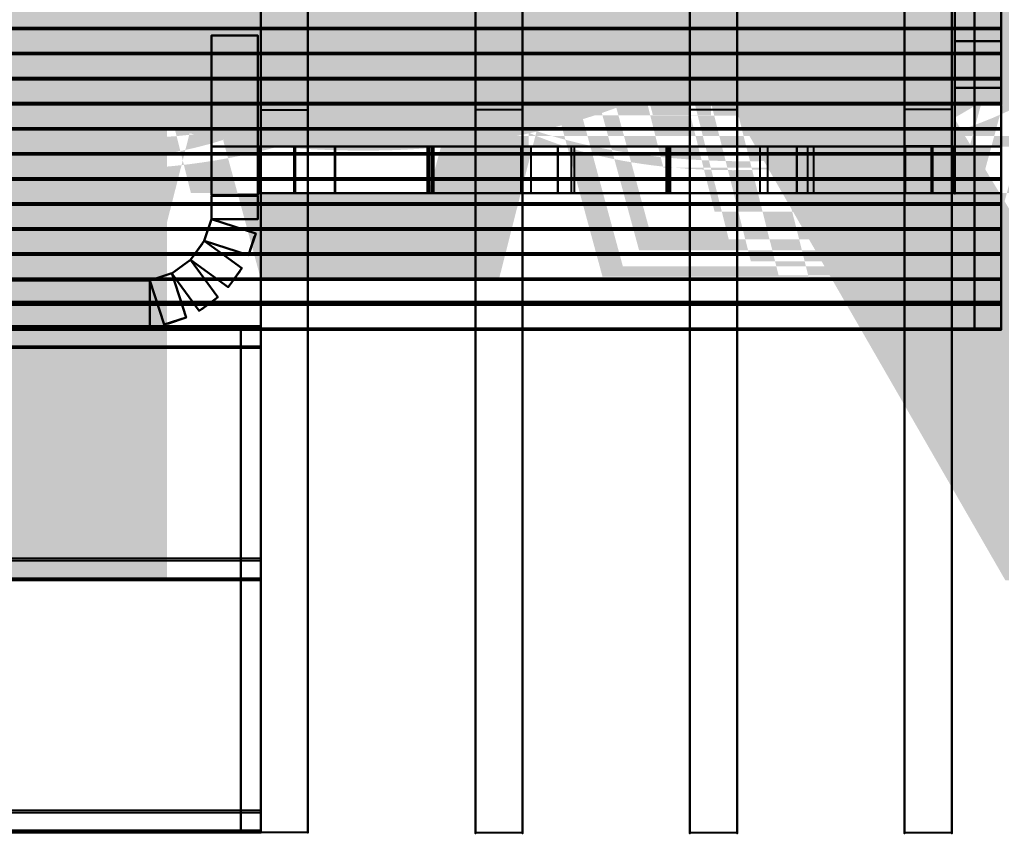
# Model space of a CAD drawing. Header units: inches. Extents: x 121 to 1265, y -33 to 627.
# Drawn here: x 553.4 to 627.2, y -32.8 to 28.4 of the extents above; entities that cross this region are included whole.
import ezdxf

# ---------------------------------------------------------------- set-up
doc = ezdxf.new("R2010")
doc.units = ezdxf.units.IN
doc.header["$MEASUREMENT"] = 0
for name, color, linetype in [('n5', 9, 'CONTINUOUS'), ('R1', 4, 'CONTINUOUS'), ('RT1', 7, 'CONTINUOUS'), ('W1', 5, 'CONTINUOUS')]:
    doc.layers.add(name, color=color, linetype=linetype)

msp = doc.modelspace()

# ---------------------------------------------------------------- linework, layer by layer
at = {"layer": 'n5'}
for points in [[(625.2, 5.18, -6), (625.2, 35.36, -6), (627.2, 35.36, -6), (627.2, 5.18, -6)], [(625.2, 35.36), (625.2, 5.18), (627.2, 5.18), (627.2, 35.36)], [(627.2, 5.18, -6), (627.2, 35.36, -6), (627.2, 35.36), (627.2, 5.18)], [(627.2, 27.7, -6), (407.35, 27.7, -6), (407.35, 29.7, -6), (627.2, 29.7, -6)], [(407.35, 27.7), (627.2, 27.7), (627.2, 29.7), (407.35, 29.7)], [(627.2, 27.82, -6), (407.35, 27.81, -6), (407.35, 27.81), (627.2, 27.82)], [(627.2, 25.82, -6), (407.35, 25.81, -6), (407.35, 27.81, -6), (627.2, 27.82, -6)], [(407.35, 25.81), (627.2, 25.82), (627.2, 27.82), (407.35, 27.81)], [(627.2, 25.93, -6), (407.35, 25.93, -6), (407.35, 25.93), (627.2, 25.93)], [(627.2, 23.93, -6), (407.35, 23.93, -6), (407.35, 25.93, -6), (627.2, 25.93, -6)], [(407.35, 23.93), (627.2, 23.93), (627.2, 25.93), (407.35, 25.93)], [(627.2, 24.04, -6), (407.35, 24.04, -6), (407.35, 24.04), (627.2, 24.04)], [(627.2, 22.04, -6), (407.35, 22.04, -6), (407.35, 24.04, -6), (627.2, 24.04, -6)], [(407.35, 22.04), (627.2, 22.04), (627.2, 24.04), (407.35, 24.04)], [(627.2, 22.16, -6), (407.35, 22.16, -6), (407.35, 22.16), (627.2, 22.16)], [(627.2, 20.16, -6), (407.35, 20.16, -6), (407.35, 22.16, -6), (627.2, 22.16, -6)], [(407.35, 20.16), (627.2, 20.16), (627.2, 22.16), (407.35, 22.16)], [(627.2, 20.27, -6), (407.35, 20.27, -6), (407.35, 20.27), (627.2, 20.27)], [(627.2, 18.27, -6), (407.35, 18.27, -6), (407.35, 20.27, -6), (627.2, 20.27, -6)], [(407.35, 18.27), (627.2, 18.27), (627.2, 20.27), (407.35, 20.27)], [(627.2, 18.38, -6), (407.35, 18.38, -6), (407.35, 18.38), (627.2, 18.38)], [(627.2, 16.38, -6), (407.35, 16.38, -6), (407.35, 18.38, -6), (627.2, 18.38, -6)], [(407.35, 16.38), (627.2, 16.38), (627.2, 18.38), (407.35, 18.38)], [(627.2, 16.5, -6), (407.35, 16.5, -6), (407.35, 16.5), (627.2, 16.5)], [(627.2, 14.5, -6), (407.35, 14.5, -6), (407.35, 16.5, -6), (627.2, 16.5, -6)], [(407.35, 14.5), (627.2, 14.5), (627.2, 16.5), (407.35, 16.5)], [(627.2, 14.61, -6), (407.35, 14.61, -6), (407.35, 14.61), (627.2, 14.61)], [(627.2, 12.61, -6), (407.35, 12.61, -6), (407.35, 14.61, -6), (627.2, 14.61, -6)], [(407.35, 12.61), (627.2, 12.61), (627.2, 14.61), (407.35, 14.61)], [(627.2, 12.73, -6), (407.35, 12.73, -6), (407.35, 12.73), (627.2, 12.73)], [(627.2, 10.73, -6), (407.35, 10.73, -6), (407.35, 12.73, -6), (627.2, 12.73, -6)], [(407.35, 10.73), (627.2, 10.73), (627.2, 12.73), (407.35, 12.73)], [(627.2, 10.84, -6), (407.35, 10.84, -6), (407.35, 10.84), (627.2, 10.84)], [(627.2, 8.84, -6), (407.35, 8.84, -6), (407.35, 10.84, -6), (627.2, 10.84, -6)], [(407.35, 8.84), (627.2, 8.84), (627.2, 10.84), (407.35, 10.84)], [(627.2, 8.95, -6), (407.35, 8.95, -6), (407.35, 8.95), (627.2, 8.95)], [(627.2, 6.95, -6), (407.35, 6.95, -6), (407.35, 8.95, -6), (627.2, 8.95, -6)], [(407.35, 6.95), (627.2, 6.95), (627.2, 8.95), (407.35, 8.95)], [(407.35, 7.18, -6), (627.2, 7.18, -6), (627.2, 5.18, -6), (407.35, 5.18, -6)], [(627.2, 7.18), (407.35, 7.18), (407.35, 5.18), (627.2, 5.18)], [(627.2, 7.07, -6), (407.35, 7.07, -6), (407.35, 7.07), (627.2, 7.07)], [(627.2, 5.07, -6), (407.35, 5.07, -6), (407.35, 7.07, -6), (627.2, 7.07, -6)], [(407.35, 5.07), (627.2, 5.07), (627.2, 7.07), (407.35, 7.07)], [(407.35, 5.18, -6), (627.2, 5.18, -6), (627.2, 5.18), (407.35, 5.18)]]:
    msp.add_3dface(points, dxfattribs=at)
at = {"layer": 'R1'}
for points in [[(571.51, 5.21, 164.88), (501.2, 5.21, 164.88), (501.2, 5.36, 168.43), (571.51, 5.36, 168.43)], [(501.2, 3.86, 168.5), (571.51, 3.86, 168.5), (571.51, 5.36, 168.43), (501.2, 5.36, 168.43)], [(571.51, 3.71, 164.94), (501.2, 3.71, 164.94), (501.2, 5.21, 164.88), (571.51, 5.21, 164.88)], [(570.01, 5.36, 168.43), (570.01, -32.61, 170.02), (571.51, -32.61, 170.02), (571.51, 5.36, 168.43)], [(570.01, -32.76, 166.46), (570.01, 5.21, 164.87), (571.51, 5.21, 164.88), (571.51, -32.76, 166.46)], [(571.51, -32.76, 166.46), (571.51, 5.21, 164.88), (571.51, 5.36, 168.43), (571.51, -32.61, 170.02)], [(571.51, -12.13, 169.16), (548.07, -12.13, 169.16), (548.07, -13.63, 169.23), (571.51, -13.62, 169.23)], [(548.07, -12.27, 165.6), (571.51, -12.27, 165.6), (571.51, -13.77, 165.67), (548.07, -13.77, 165.67)], [(548.07, -13.77, 165.67), (571.51, -13.77, 165.67), (571.51, -13.62, 169.23), (548.07, -13.63, 169.23)], [(571.51, -31.11, 169.96), (501.2, -31.11, 169.96), (501.2, -32.61, 170.02), (571.51, -32.61, 170.02)], [(501.2, -31.26, 166.4), (571.51, -31.26, 166.4), (571.51, -32.76, 166.46), (501.2, -32.76, 166.46)], [(501.2, -32.76, 166.46), (571.51, -32.76, 166.46), (571.51, -32.61, 170.02), (501.2, -32.61, 170.02)]]:
    msp.add_3dface(points, dxfattribs=at)
at = {"layer": 'RT1'}
for points in [[(571.51, 505.03, 147.57), (571.51, -32.72, 170.01), (575.05, -32.72, 170.01), (575.05, 505.03, 147.57)], [(571.51, 505.03, 147.57), (571.51, 504.97, 146.11), (571.51, -32.78, 168.56), (571.51, -32.72, 170.01)], [(575.05, 505.03, 147.57), (575.05, -32.72, 170.01), (575.05, -32.78, 168.56), (575.05, 504.97, 146.11)], [(587.66, 505.03, 147.57), (587.66, -32.76, 170.01), (591.2, -32.76, 170.01), (591.2, 505.03, 147.57)], [(587.66, 505.03, 147.57), (587.66, 504.97, 146.11), (587.66, -32.82, 168.56), (587.66, -32.76, 170.01)], [(591.2, 505.03, 147.57), (591.2, -32.76, 170.01), (591.2, -32.82, 168.56), (591.2, 504.97, 146.11)], [(603.8, 505.03, 147.57), (603.8, -32.76, 170.01), (607.35, -32.76, 170.01), (607.35, 505.03, 147.57)], [(603.8, 505.03, 147.57), (603.8, 504.97, 146.11), (603.8, -32.82, 168.56), (603.8, -32.76, 170.01)], [(607.35, 505.03, 147.57), (607.35, -32.76, 170.01), (607.35, -32.82, 168.56), (607.35, 504.97, 146.11)], [(619.95, 505.03, 147.57), (619.95, -32.76, 170.01), (623.5, -32.76, 170.01), (623.5, 505.03, 147.57)], [(619.95, 505.03, 147.57), (619.95, 504.97, 146.11), (619.95, -32.82, 168.56), (619.95, -32.76, 170.01)], [(623.5, 505.03, 147.57), (623.5, -32.76, 170.01), (623.5, -32.82, 168.56), (623.5, 504.97, 146.11)], [(571.51, 477.78, 132.67), (571.51, 18.87, 151.82), (571.51, 18.93, 153.28), (571.51, 477.84, 134.12)], [(575.05, 477.78, 132.67), (575.05, 18.87, 151.82), (571.51, 18.87, 151.82), (571.51, 477.78, 132.67)], [(575.05, 477.78, 132.67), (575.05, 477.84, 134.12), (575.05, 18.93, 153.28), (575.05, 18.87, 151.82)], [(587.66, 477.78, 132.6), (587.66, 18.87, 151.77), (587.66, 18.93, 153.23), (587.66, 477.84, 134.06)], [(591.2, 477.78, 132.6), (591.2, 18.87, 151.77), (587.66, 18.87, 151.77), (587.66, 477.78, 132.6)], [(591.2, 477.78, 132.6), (591.2, 477.84, 134.06), (591.2, 18.93, 153.23), (591.2, 18.87, 151.77)], [(603.8, 477.78, 132.6), (603.8, 18.87, 151.77), (603.8, 18.93, 153.23), (603.8, 477.84, 134.06)], [(607.35, 477.78, 132.6), (607.35, 18.87, 151.77), (603.8, 18.87, 151.77), (603.8, 477.78, 132.6)], [(607.35, 477.78, 132.6), (607.35, 477.84, 134.06), (607.35, 18.93, 153.23), (607.35, 18.87, 151.77)], [(619.95, 344.28, 138.19), (619.95, 18.9, 151.81), (619.95, 18.96, 153.27), (619.95, 344.34, 139.64)], [(623.5, 344.28, 138.19), (623.5, 18.9, 151.81), (619.95, 18.9, 151.81), (619.95, 344.28, 138.19)], [(623.5, 344.28, 138.19), (623.5, 344.34, 139.64), (623.5, 18.96, 153.27), (623.5, 18.9, 151.81)], [(571.51, 42.61, 152.03), (571.51, 21.65, 167.74), (575.05, 21.65, 167.74), (575.05, 42.61, 152.03)], [(571.51, 42.61, 152.03), (571.51, 41.74, 150.87), (571.51, 20.78, 166.58), (571.51, 21.65, 167.74)], [(575.05, 42.61, 152.03), (575.05, 21.65, 167.74), (575.05, 20.78, 166.58), (575.05, 41.74, 150.87)], [(587.66, 42.61, 151.98), (587.66, 21.66, 167.74), (591.2, 21.66, 167.74), (591.2, 42.61, 151.98)], [(587.66, 42.61, 151.98), (587.66, 41.73, 150.81), (587.66, 20.78, 166.58), (587.66, 21.66, 167.74)], [(591.2, 42.61, 151.98), (591.2, 21.66, 167.74), (591.2, 20.78, 166.58), (591.2, 41.73, 150.81)], [(603.8, 42.61, 151.98), (603.8, 21.66, 167.74), (607.35, 21.66, 167.74), (607.35, 42.61, 151.98)], [(603.8, 42.61, 151.98), (603.8, 41.73, 150.81), (603.8, 20.78, 166.58), (603.8, 21.66, 167.74)], [(607.35, 42.61, 151.98), (607.35, 21.66, 167.74), (607.35, 20.78, 166.58), (607.35, 41.73, 150.81)], [(619.95, 42.64, 152.02), (619.95, 21.69, 167.74), (623.5, 21.69, 167.74), (623.5, 42.64, 152.02)], [(619.95, 42.64, 152.02), (619.95, 41.77, 150.86), (619.95, 20.81, 166.58), (619.95, 21.69, 167.74)], [(623.5, 42.64, 152.02), (623.5, 21.69, 167.74), (623.5, 20.81, 166.58), (623.5, 41.77, 150.86)], [(571.51, 18.87, 151.82), (571.51, 18.87, 167.8), (571.51, 20.32, 167.8), (571.51, 20.32, 151.82)], [(575.05, 18.87, 151.82), (575.05, 20.32, 151.82), (575.05, 20.32, 167.8), (575.05, 18.87, 167.8)], [(587.66, 18.87, 151.77), (587.66, 18.87, 167.8), (587.66, 20.32, 167.8), (587.66, 20.32, 151.77)], [(591.2, 18.87, 151.77), (591.2, 20.32, 151.77), (591.2, 20.32, 167.8), (591.2, 18.87, 167.8)], [(603.8, 18.87, 151.77), (603.8, 18.87, 167.8), (603.8, 20.32, 167.8), (603.8, 20.32, 151.77)], [(607.35, 18.87, 151.77), (607.35, 20.32, 151.77), (607.35, 20.32, 167.8), (607.35, 18.87, 167.8)], [(619.95, 18.9, 167.8), (619.95, 20.36, 167.8), (619.95, 20.36, 151.81), (619.95, 18.9, 151.81)], [(623.5, 18.9, 167.8), (623.5, 18.9, 151.81), (623.5, 20.36, 151.81), (623.5, 20.36, 167.8)], [(575.05, 18.87, 151.82), (575.05, 18.87, 167.8), (571.51, 18.87, 167.8), (571.51, 18.87, 151.82)], [(591.2, 18.87, 151.77), (591.2, 18.87, 167.8), (587.66, 18.87, 167.8), (587.66, 18.87, 151.77)], [(607.35, 18.87, 151.77), (607.35, 18.87, 167.8), (603.8, 18.87, 167.8), (603.8, 18.87, 151.77)], [(619.95, 18.9, 167.8), (619.95, 18.9, 151.81), (623.5, 18.9, 151.81), (623.5, 18.9, 167.8)]]:
    msp.add_3dface(points, dxfattribs=at)
at = {"layer": 'W1'}
for points in [[(627.22, 167.49), (627.22, 15.37), (623.72, 15.37), (623.72, 167.49)], [(623.72, 15.37, 1.5), (623.72, 167.49, 1.5), (623.72, 167.49), (623.72, 15.37)], [(627.22, 15.37, 168.01), (627.22, 167.49, 161.66), (623.72, 167.49, 161.66), (623.72, 15.37, 168.01)], [(623.72, 167.43, 160.16), (623.72, 15.31, 166.51), (623.72, 15.37, 168.01), (623.72, 167.49, 161.66)], [(627.22, 167.49, 1.5), (627.22, 15.37, 1.5), (627.22, 15.37), (627.22, 167.49)], [(627.22, 15.31, 166.51), (627.22, 167.43, 160.16), (627.22, 167.49, 161.66), (627.22, 15.37, 168.01)], [(627.22, 26.8, 56), (627.22, 30.67, 56), (623.72, 30.67, 56), (623.72, 26.8, 56)], [(623.72, 30.67, 54.5), (623.72, 26.8, 54.5), (623.72, 26.8, 56), (623.72, 30.67, 56)], [(627.22, 26.8, 112), (627.22, 30.67, 112), (623.72, 30.67, 112), (623.72, 26.8, 112)], [(623.72, 30.67, 110.5), (623.72, 26.8, 110.5), (623.72, 26.8, 112), (623.72, 30.67, 112)], [(627.22, 26.8, 54.5), (627.22, 30.67, 54.5), (627.22, 30.67, 56), (627.22, 26.8, 56)], [(627.22, 26.8, 110.5), (627.22, 30.67, 110.5), (627.22, 30.67, 112), (627.22, 26.8, 112)], [(623.72, 28.3, 167.53), (623.72, 28.3), (623.72, 26.8), (623.72, 26.8, 167.53)], [(627.22, 28.3), (627.22, 28.3, 167.53), (627.22, 26.8, 167.53), (627.22, 26.8)], [(567.8, 15.23), (567.8, 27.23), (571.3, 27.23), (571.3, 15.23)], [(567.8, 15.23, 1.5), (567.8, 27.23, 1.5), (567.8, 27.23), (567.8, 15.23)], [(567.8, 27.23), (567.8, 27.23, 192), (571.3, 27.23, 192), (571.3, 27.23)], [(567.8, 25.73), (567.8, 25.73, 192), (567.8, 27.23, 192), (567.8, 27.23)], [(567.8, 27.23, 192), (567.8, 15.23, 192), (571.3, 15.23, 192), (571.3, 27.23, 192)], [(567.8, 27.23, 190.5), (567.8, 15.23, 190.5), (567.8, 15.23, 192), (567.8, 27.23, 192)], [(567.8, 27.23, 48), (567.8, 18.87, 48), (571.3, 18.87, 48), (571.3, 27.23, 48)], [(567.8, 27.23, 46.5), (567.8, 18.87, 46.5), (567.8, 18.87, 48), (567.8, 27.23, 48)], [(567.8, 27.23, 96), (567.8, 18.87, 96), (571.3, 18.87, 96), (571.3, 27.23, 96)], [(567.8, 27.23, 94.5), (567.8, 18.87, 94.5), (567.8, 18.87, 96), (567.8, 27.23, 96)], [(567.8, 27.23, 144), (567.8, 18.87, 144), (571.3, 18.87, 144), (571.3, 27.23, 144)], [(567.8, 27.23, 142.5), (567.8, 18.87, 142.5), (567.8, 18.87, 144), (567.8, 27.23, 144)], [(571.3, 27.23, 1.5), (571.3, 15.23, 1.5), (571.3, 15.23), (571.3, 27.23)], [(571.3, 25.73, 192), (571.3, 25.73), (571.3, 27.23), (571.3, 27.23, 192)], [(571.3, 15.23, 190.5), (571.3, 27.23, 190.5), (571.3, 27.23, 192), (571.3, 15.23, 192)], [(571.3, 18.87, 46.5), (571.3, 27.23, 46.5), (571.3, 27.23, 48), (571.3, 18.87, 48)], [(571.3, 18.87, 94.5), (571.3, 27.23, 94.5), (571.3, 27.23, 96), (571.3, 18.87, 96)], [(571.3, 18.87, 142.5), (571.3, 27.23, 142.5), (571.3, 27.23, 144), (571.3, 18.87, 144)], [(627.22, 26.8), (627.22, 26.8, 167.53), (623.72, 26.8, 167.53), (623.72, 26.8)], [(627.22, 23.3, 56), (627.22, 26.8, 56), (623.72, 26.8, 56), (623.72, 23.3, 56)], [(623.72, 26.8, 54.5), (623.72, 23.3, 54.5), (623.72, 23.3, 56), (623.72, 26.8, 56)], [(627.22, 23.3, 112), (627.22, 26.8, 112), (623.72, 26.8, 112), (623.72, 23.3, 112)], [(623.72, 26.8, 110.5), (623.72, 23.3, 110.5), (623.72, 23.3, 112), (623.72, 26.8, 112)], [(627.22, 23.3, 54.5), (627.22, 26.8, 54.5), (627.22, 26.8, 56), (627.22, 23.3, 56)], [(627.22, 23.3, 110.5), (627.22, 26.8, 110.5), (627.22, 26.8, 112), (627.22, 23.3, 112)], [(627.22, 23.3, 167.67), (627.22, 23.3), (623.72, 23.3), (623.72, 23.3, 167.67)], [(623.72, 21.8), (623.72, 21.8, 167.67), (623.72, 23.3, 167.67), (623.72, 23.3)], [(627.22, 18.87, 56), (627.22, 23.3, 56), (623.72, 23.3, 56), (623.72, 18.87, 56)], [(623.72, 23.3, 54.5), (623.72, 18.87, 54.5), (623.72, 18.87, 56), (623.72, 23.3, 56)], [(627.22, 18.87, 112), (627.22, 23.3, 112), (623.72, 23.3, 112), (623.72, 18.87, 112)], [(623.72, 23.3, 110.5), (623.72, 18.87, 110.5), (623.72, 18.87, 112), (623.72, 23.3, 112)], [(627.22, 21.8, 167.67), (627.22, 21.8), (627.22, 23.3), (627.22, 23.3, 167.67)], [(627.22, 18.87, 54.5), (627.22, 23.3, 54.5), (627.22, 23.3, 56), (627.22, 18.87, 56)], [(627.22, 18.87, 110.5), (627.22, 23.3, 110.5), (627.22, 23.3, 112), (627.22, 18.87, 112)], [(567.8, 20.37, 192), (567.8, 20.37), (567.8, 18.87), (567.8, 18.87, 192)], [(571.3, 20.37), (571.3, 20.37, 192), (571.3, 18.87, 192), (571.3, 18.87)], [(623.72, 20.37, 167.86), (623.72, 20.37), (623.72, 18.87), (623.72, 18.87, 167.86)], [(627.22, 20.37), (627.22, 20.37, 167.86), (627.22, 18.87, 167.86), (627.22, 18.87)], [(567.8, 18.87, 192), (567.8, 18.87), (571.3, 18.87), (571.3, 18.87, 192)], [(567.8, 18.87, 48), (567.8, 15.23, 48), (571.3, 15.23, 48), (571.3, 18.87, 48)], [(567.8, 18.87, 46.5), (567.8, 15.23, 46.5), (567.8, 15.23, 48), (567.8, 18.87, 48)], [(567.8, 18.87, 96), (567.8, 15.23, 96), (571.3, 15.23, 96), (571.3, 18.87, 96)], [(567.8, 18.87, 94.5), (567.8, 15.23, 94.5), (567.8, 15.23, 96), (567.8, 18.87, 96)], [(567.8, 18.87, 144), (567.8, 15.23, 144), (571.3, 15.23, 144), (571.3, 18.87, 144)], [(567.8, 18.87, 142.5), (567.8, 15.23, 142.5), (567.8, 15.23, 144), (567.8, 18.87, 144)], [(571.3, 15.23, 46.5), (571.3, 18.87, 46.5), (571.3, 18.87, 48), (571.3, 15.23, 48)], [(571.3, 15.23, 94.5), (571.3, 18.87, 94.5), (571.3, 18.87, 96), (571.3, 15.23, 96)], [(571.3, 15.23, 142.5), (571.3, 18.87, 142.5), (571.3, 18.87, 144), (571.3, 15.23, 144)], [(623.66, 15.37), (571.36, 15.37), (571.36, 18.87), (623.66, 18.87)], [(571.36, 18.87, 1.5), (623.66, 18.87, 1.5), (623.66, 18.87), (571.36, 18.87)], [(571.36, 15.37), (571.36, 15.37, 166.13), (571.36, 18.87, 166.13), (571.36, 18.87)], [(572.86, 18.87, 166.13), (572.86, 18.87), (571.36, 18.87), (571.36, 18.87, 166.13)], [(571.36, 15.37, 166.13), (623.66, 15.37, 166.13), (623.66, 18.87, 166.13), (571.36, 18.87, 166.13)], [(623.66, 18.87, 164.62), (571.36, 18.87, 164.62), (571.36, 18.87, 166.13), (623.66, 18.87, 166.13)], [(623.66, 15.37, 96), (571.36, 15.37, 96), (571.36, 18.87, 96), (623.66, 18.87, 96)], [(571.36, 18.87, 97.5), (623.66, 18.87, 97.5), (623.66, 18.87, 96), (571.36, 18.87, 96)], [(571.36, 15.37, 55.37), (574.03, 15.37, 55.37), (574.03, 18.87, 55.37), (571.36, 18.87, 55.37)], [(574.03, 18.87, 53.88), (571.36, 18.87, 53.88), (571.36, 18.87, 55.37), (574.03, 18.87, 55.37)], [(571.36, 15.37, 110.75), (574.03, 15.37, 110.75), (574.03, 18.87, 110.75), (571.36, 18.87, 110.75)], [(574.03, 18.87, 109.25), (571.36, 18.87, 109.25), (571.36, 18.87, 110.75), (574.03, 18.87, 110.75)], [(572.55, 18.87), (572.55, 18.87, 166.13), (574.05, 18.87, 166.13), (574.05, 18.87)], [(574.05, 15.37, 166.13), (574.05, 15.37), (574.05, 18.87), (574.05, 18.87, 166.13)], [(622.05, 15.37, 140), (574.05, 15.37, 140), (574.05, 18.87, 140), (622.05, 18.87, 140)], [(574.05, 18.87, 141.5), (622.05, 18.87, 141.5), (622.05, 18.87, 140), (574.05, 18.87, 140)], [(574.05, 15.37, 110.75), (623.66, 15.37, 110.75), (623.66, 18.87, 110.75), (574.05, 18.87, 110.75)], [(623.66, 18.87, 109.25), (574.05, 18.87, 109.25), (574.05, 18.87, 110.75), (623.66, 18.87, 110.75)], [(574.11, 15.37, 140), (574.11, 15.37, 166.13), (574.11, 18.87, 166.13), (574.11, 18.87, 140)], [(575.61, 18.87, 166.13), (575.61, 18.87, 140), (574.11, 18.87, 140), (574.11, 18.87, 166.13)], [(574.11, 15.37, 156), (621.99, 15.37, 156), (621.99, 18.87, 156), (574.11, 18.87, 156)], [(621.99, 18.87, 154.5), (574.11, 18.87, 154.5), (574.11, 18.87, 156), (621.99, 18.87, 156)], [(583.05, 18.87, 95.33), (575.71, 18.87, 110.08), (577.05, 18.87, 110.75), (584.39, 18.87, 96)], [(582.68, 18.87, 139.4), (575.74, 18.87, 155.4), (577.11, 18.87, 156), (584.05, 18.87, 140)], [(577.05, 15.37, 110.75), (584.39, 15.37, 96), (584.39, 18.87, 96), (577.05, 18.87, 110.75)], [(577.11, 15.37, 156), (584.05, 15.37, 140), (584.05, 18.87, 140), (577.11, 18.87, 156)], [(584.17, 15.37, 140), (591.11, 15.37, 156), (591.11, 18.87, 156), (584.17, 18.87, 140)], [(592.49, 18.87, 155.4), (585.55, 18.87, 139.4), (584.17, 18.87, 140), (591.11, 18.87, 156)], [(584.51, 15.37, 96), (591.85, 15.37, 110.75), (591.85, 18.87, 110.75), (584.51, 18.87, 96)], [(593.19, 18.87, 110.08), (585.85, 18.87, 95.33), (584.51, 18.87, 96), (591.85, 18.87, 110.75)], [(592.35, 18.87, 156), (592.35, 18.87, 166.13), (593.85, 18.87, 166.13), (593.85, 18.87, 156)], [(600.85, 18.87, 95.33), (593.51, 18.87, 110.08), (594.85, 18.87, 110.75), (602.19, 18.87, 96)], [(600.66, 18.87, 139.4), (593.72, 18.87, 155.4), (595.09, 18.87, 156), (602.03, 18.87, 140)], [(593.85, 15.37, 166.13), (593.85, 15.37, 156), (593.85, 18.87, 156), (593.85, 18.87, 166.13)], [(594.85, 15.37, 110.75), (602.19, 15.37, 96), (602.19, 18.87, 96), (594.85, 18.87, 110.75)], [(595.09, 15.37, 156), (602.03, 15.37, 140), (602.03, 18.87, 140), (595.09, 18.87, 156)], [(602.15, 15.37, 140), (609.09, 15.37, 156), (609.09, 18.87, 156), (602.15, 18.87, 140)], [(610.47, 18.87, 155.4), (603.53, 18.87, 139.4), (602.15, 18.87, 140), (609.09, 18.87, 156)], [(602.31, 15.37, 96), (609.65, 15.37, 110.75), (609.65, 18.87, 110.75), (602.31, 18.87, 96)], [(611, 18.87, 110.08), (603.65, 18.87, 95.33), (602.31, 18.87, 96), (609.65, 18.87, 110.75)], [(610.33, 18.87, 156), (610.33, 18.87, 166.13), (611.83, 18.87, 166.13), (611.83, 18.87, 156)], [(618.65, 18.87, 95.33), (611.31, 18.87, 110.08), (612.65, 18.87, 110.75), (619.99, 18.87, 96)], [(618.64, 18.87, 139.4), (611.7, 18.87, 155.4), (613.08, 18.87, 156), (620.02, 18.87, 140)], [(611.83, 15.37, 166.13), (611.83, 15.37, 156), (611.83, 18.87, 156), (611.83, 18.87, 166.13)], [(612.65, 15.37, 110.75), (619.99, 15.37, 96), (619.99, 18.87, 96), (612.65, 18.87, 110.75)], [(613.08, 15.37, 156), (620.02, 15.37, 140), (620.02, 18.87, 140), (613.08, 18.87, 156)], [(620.47, 18.87, 96), (620.47, 18.87, 110.75), (621.97, 18.87, 110.75), (621.97, 18.87, 96)], [(620.49, 18.87, 140), (620.49, 18.87, 166.13), (621.99, 18.87, 166.13), (621.99, 18.87, 140)], [(621.97, 15.37, 110.75), (621.97, 15.37, 96), (621.97, 18.87, 96), (621.97, 18.87, 110.75)], [(621.99, 15.37, 166.13), (621.99, 15.37, 140), (621.99, 18.87, 140), (621.99, 18.87, 166.13)], [(622.05, 15.37), (622.05, 15.37, 166.13), (622.05, 18.87, 166.13), (622.05, 18.87)], [(623.55, 18.87, 166.13), (623.55, 18.87), (622.05, 18.87), (622.05, 18.87, 166.13)], [(622.16, 18.87), (622.16, 18.87, 166.13), (623.66, 18.87, 166.13), (623.66, 18.87)], [(623.66, 15.37, 166.13), (623.66, 15.37), (623.66, 18.87), (623.66, 18.87, 166.13)], [(627.22, 18.87), (627.22, 18.87, 167.86), (623.72, 18.87, 167.86), (623.72, 18.87)], [(627.22, 15.37, 56), (627.22, 18.87, 56), (623.72, 18.87, 56), (623.72, 15.37, 56)], [(623.72, 18.87, 54.5), (623.72, 15.37, 54.5), (623.72, 15.37, 56), (623.72, 18.87, 56)], [(627.22, 15.37, 112), (627.22, 18.87, 112), (623.72, 18.87, 112), (623.72, 15.37, 112)], [(623.72, 18.87, 110.5), (623.72, 15.37, 110.5), (623.72, 15.37, 112), (623.72, 18.87, 112)], [(627.22, 15.37, 54.5), (627.22, 18.87, 54.5), (627.22, 18.87, 56), (627.22, 15.37, 56)], [(627.22, 15.37, 110.5), (627.22, 18.87, 110.5), (627.22, 18.87, 112), (627.22, 15.37, 112)], [(567.8, 16.73, 192), (567.8, 16.73), (567.8, 15.23), (567.8, 15.23, 192)], [(571.3, 16.73), (571.3, 16.73, 192), (571.3, 15.23, 192), (571.3, 15.23)], [(623.72, 16.87, 168.01), (623.72, 16.87), (623.72, 15.37), (623.72, 15.37, 168.01)], [(627.22, 16.87), (627.22, 16.87, 168.01), (627.22, 15.37, 168.01), (627.22, 15.37)], [(567.8, 15.23, 192), (567.8, 15.23), (571.3, 15.23), (571.3, 15.23, 192)], [(567.8, 15.17), (567.8, 15.17, 192), (571.3, 15.17, 192), (571.3, 15.17)], [(567.8, 13.67), (567.8, 13.67, 192), (567.8, 15.17, 192), (567.8, 15.17)], [(567.8, 14.92, 192), (567.8, 14.92), (567.8, 13.42), (567.8, 13.42, 192)], [(571.3, 13.67, 192), (571.3, 13.67), (571.3, 15.17), (571.3, 15.17, 192)], [(571.3, 14.92), (571.3, 14.92, 192), (571.3, 13.42, 192), (571.3, 13.42)], [(623.66, 15.37, 1.5), (571.36, 15.37, 1.5), (571.36, 15.37), (623.66, 15.37)], [(572.86, 15.37), (572.86, 15.37, 166.13), (571.36, 15.37, 166.13), (571.36, 15.37)], [(571.36, 15.37, 164.62), (623.66, 15.37, 164.62), (623.66, 15.37, 166.13), (571.36, 15.37, 166.13)], [(623.66, 15.37, 97.5), (571.36, 15.37, 97.5), (571.36, 15.37, 96), (623.66, 15.37, 96)], [(571.36, 15.37, 53.88), (574.03, 15.37, 53.88), (574.03, 15.37, 55.37), (571.36, 15.37, 55.37)], [(571.36, 15.37, 109.25), (574.03, 15.37, 109.25), (574.03, 15.37, 110.75), (571.36, 15.37, 110.75)], [(572.55, 15.37, 166.13), (572.55, 15.37), (574.05, 15.37), (574.05, 15.37, 166.13)], [(622.05, 15.37, 141.5), (574.05, 15.37, 141.5), (574.05, 15.37, 140), (622.05, 15.37, 140)], [(574.05, 15.37, 109.25), (623.66, 15.37, 109.25), (623.66, 15.37, 110.75), (574.05, 15.37, 110.75)], [(575.61, 15.37, 140), (575.61, 15.37, 166.13), (574.11, 15.37, 166.13), (574.11, 15.37, 140)], [(574.11, 15.37, 154.5), (621.99, 15.37, 154.5), (621.99, 15.37, 156), (574.11, 15.37, 156)], [(575.71, 15.37, 110.08), (583.05, 15.37, 95.33), (584.39, 15.37, 96), (577.05, 15.37, 110.75)], [(575.74, 15.37, 155.4), (582.68, 15.37, 139.4), (584.05, 15.37, 140), (577.11, 15.37, 156)], [(585.55, 15.37, 139.4), (592.49, 15.37, 155.4), (591.11, 15.37, 156), (584.17, 15.37, 140)], [(585.85, 15.37, 95.33), (593.19, 15.37, 110.08), (591.85, 15.37, 110.75), (584.51, 15.37, 96)], [(592.35, 15.37, 166.13), (592.35, 15.37, 156), (593.85, 15.37, 156), (593.85, 15.37, 166.13)], [(593.51, 15.37, 110.08), (600.85, 15.37, 95.33), (602.19, 15.37, 96), (594.85, 15.37, 110.75)], [(593.72, 15.37, 155.4), (600.66, 15.37, 139.4), (602.03, 15.37, 140), (595.09, 15.37, 156)], [(603.53, 15.37, 139.4), (610.47, 15.37, 155.4), (609.09, 15.37, 156), (602.15, 15.37, 140)], [(603.65, 15.37, 95.33), (611, 15.37, 110.08), (609.65, 15.37, 110.75), (602.31, 15.37, 96)], [(610.33, 15.37, 166.13), (610.33, 15.37, 156), (611.83, 15.37, 156), (611.83, 15.37, 166.13)], [(611.31, 15.37, 110.08), (618.65, 15.37, 95.33), (619.99, 15.37, 96), (612.65, 15.37, 110.75)], [(611.7, 15.37, 155.4), (618.64, 15.37, 139.4), (620.02, 15.37, 140), (613.08, 15.37, 156)], [(620.47, 15.37, 110.75), (620.47, 15.37, 96), (621.97, 15.37, 96), (621.97, 15.37, 110.75)], [(620.49, 15.37, 166.13), (620.49, 15.37, 140), (621.99, 15.37, 140), (621.99, 15.37, 166.13)], [(623.55, 15.37), (623.55, 15.37, 166.13), (622.05, 15.37, 166.13), (622.05, 15.37)], [(622.16, 15.37, 166.13), (622.16, 15.37), (623.66, 15.37), (623.66, 15.37, 166.13)], [(627.22, 15.37), (627.22, 15.37, 168.01), (623.72, 15.37, 168.01), (623.72, 15.37)], [(567.33, 12), (567.33, 12, 192), (567.8, 13.42, 192), (567.8, 13.42)], [(567.8, 13.42), (567.8, 13.42, 192), (571.13, 12.34, 192), (571.13, 12.34)], [(567.8, 13.42, 192), (567.8, 13.42), (571.3, 13.42), (571.3, 13.42, 192)], [(567.72, 13.19, 192), (567.72, 13.19), (567.26, 11.77), (567.26, 11.77, 192)], [(571.05, 12.11), (571.05, 12.11, 192), (570.59, 10.69, 192), (570.59, 10.69)], [(570.66, 10.92, 192), (570.66, 10.92), (571.13, 12.34), (571.13, 12.34, 192)], [(567.12, 11.57, 192), (567.12, 11.57), (566.23, 10.36), (566.23, 10.36, 192)], [(566.38, 10.55), (566.38, 10.55, 192), (567.26, 11.77, 192), (567.26, 11.77)], [(567.26, 11.77), (567.26, 11.77, 192), (570.09, 9.71, 192), (570.09, 9.71)], [(567.26, 11.77, 192), (567.26, 11.77), (570.59, 10.69), (570.59, 10.69, 192)], [(565.02, 9.48), (565.02, 9.48, 192), (566.23, 10.36, 192), (566.23, 10.36)], [(566.23, 10.36), (566.23, 10.36, 192), (568.29, 7.53, 192), (568.29, 7.53)], [(566.23, 10.36, 192), (566.23, 10.36), (569.07, 8.3), (569.07, 8.3, 192)], [(566.04, 10.22, 192), (566.04, 10.22), (564.83, 9.33), (564.83, 9.33, 192)], [(569.21, 8.5, 192), (569.21, 8.5), (570.09, 9.71), (570.09, 9.71, 192)], [(563.17, 8.8), (564.83, 9.34), (565.91, 6.01), (564.25, 5.47)], [(563.17, 8.8, 1.5), (564.83, 9.34, 1.5), (564.83, 9.34), (563.17, 8.8)], [(564.83, 9.34, 192), (563.17, 8.8, 192), (564.25, 5.47, 192), (565.91, 6.01, 192)], [(564.83, 9.34, 190.5), (563.17, 8.8, 190.5), (563.17, 8.8, 192), (564.83, 9.34, 192)], [(564.59, 9.26, 192), (564.59, 9.26), (563.17, 8.8), (563.17, 8.8, 192)], [(563.41, 8.87), (563.41, 8.87, 192), (564.83, 9.34, 192), (564.83, 9.34)], [(564.83, 9.34), (564.83, 9.34, 192), (565.91, 6.01, 192), (565.91, 6.01)], [(564.83, 9.33, 192), (564.83, 9.33), (566.88, 6.5), (566.88, 6.5, 192)], [(569.95, 9.51), (569.95, 9.51, 192), (569.07, 8.3, 192), (569.07, 8.3)], [(513.48, 8.8), (563.17, 8.8), (563.17, 5.3), (513.48, 5.3)], [(513.48, 8.8, 1.5), (563.17, 8.8, 1.5), (563.17, 8.8), (513.48, 8.8)], [(563.17, 8.8, 192), (513.48, 8.8, 192), (513.48, 5.3, 192), (563.17, 5.3, 192)], [(563.17, 8.8, 190.5), (513.48, 8.8, 190.5), (513.48, 8.8, 192), (563.17, 8.8, 192)], [(563.17, 8.8, 48), (545.86, 8.8, 48), (545.86, 5.3, 48), (563.17, 5.3, 48)], [(563.17, 8.8, 46.5), (545.86, 8.8, 46.5), (545.86, 8.8, 48), (563.17, 8.8, 48)], [(563.17, 8.8, 96), (545.86, 8.8, 96), (545.86, 5.3, 96), (563.17, 5.3, 96)], [(563.17, 8.8, 94.5), (545.86, 8.8, 94.5), (545.86, 8.8, 96), (563.17, 8.8, 96)], [(563.17, 8.8, 144), (545.86, 8.8, 144), (545.86, 5.3, 144), (563.17, 5.3, 144)], [(563.17, 8.8, 142.5), (545.86, 8.8, 142.5), (545.86, 8.8, 144), (563.17, 8.8, 144)], [(561.67, 8.8), (561.67, 8.8, 192), (563.17, 8.8, 192), (563.17, 8.8)], [(563.17, 8.8), (563.17, 8.8, 192), (563.17, 5.3, 192), (563.17, 5.3)], [(563.17, 8.8, 192), (563.17, 8.8), (564.25, 5.47), (564.25, 5.47, 192)], [(567.08, 6.64, 192), (567.08, 6.64), (568.29, 7.53), (568.29, 7.53, 192)], [(568.1, 7.38), (568.1, 7.38, 192), (566.88, 6.5, 192), (566.88, 6.5)], [(565.91, 6.01, 1.5), (564.25, 5.47, 1.5), (564.25, 5.47), (565.91, 6.01)], [(564.25, 5.47, 190.5), (565.91, 6.01, 190.5), (565.91, 6.01, 192), (564.25, 5.47, 192)], [(565.68, 5.93), (565.68, 5.93, 192), (564.25, 5.47, 192), (564.25, 5.47)], [(564.49, 5.54, 192), (564.49, 5.54), (565.91, 6.01), (565.91, 6.01, 192)], [(563.17, 5.3, 1.5), (513.48, 5.3, 1.5), (513.48, 5.3), (563.17, 5.3)], [(513.48, 5.3, 190.5), (563.17, 5.3, 190.5), (563.17, 5.3, 192), (513.48, 5.3, 192)], [(545.86, 5.3, 46.5), (563.17, 5.3, 46.5), (563.17, 5.3, 48), (545.86, 5.3, 48)], [(545.86, 5.3, 94.5), (563.17, 5.3, 94.5), (563.17, 5.3, 96), (545.86, 5.3, 96)], [(545.86, 5.3, 142.5), (563.17, 5.3, 142.5), (563.17, 5.3, 144), (545.86, 5.3, 144)], [(561.67, 5.3, 192), (561.67, 5.3), (563.17, 5.3), (563.17, 5.3, 192)]]:
    msp.add_3dface(points, dxfattribs=at)

# ---------------------------------------------------------------- texts
at = {"layer": 'n5t'}
for s, p in [('C23', (317.76, 27.14, -2.06)), ('C26', (517.28, 20.27, -2.06))]:
    msp.add_text(s, height=120, dxfattribs=at).set_placement(p)
at = {"layer": 'R1t'}
msp.add_text('R5', height=120, dxfattribs=at).set_placement((536.32, -13.77, 170.4))
at = {"layer": 'W1t'}
for s, p in [('W206', (505.82, 29.56, 195.94)), ('W194', (566.76, 29.57, 195.94)), ('W207', (505.04, 28.03, 195.94)), ('W193', (567.54, 28.03, 195.94)), ('W12', (280.31, 27.08, 135.94)), ('W14', (228.27, 27.09, 135.94)), ('W197', (414.28, 25.67, 168.03)), ('W208', (504.77, 23.34, 195.94)), ('W198', (417.94, 22.02, 168.16)), ('W100', (276.49, 21.22, 135.94)), ('W117', (232.11, 21.22, 135.94)), ('W118', (233.38, 19.47, 135.94)), ('W99', (275.22, 19.47, 135.94)), ('W199', (422.53, 19.68, 168.23)), ('W141', (567.8, 21.2, 195.94)), ('W109', (235.44, 18.8, 135.94)), ('W13', (254.3, 18.8, 135.94)), ('W98', (273.18, 18.8, 135.94)), ('W175', (427.98, 18.87, 171.8)), ('W39', (501.27, 17.29, 195.94)), ('W209', (465.73, 15.37, 170.06)), ('W49', (597.51, 15.37, 170.06)), ('W225', (505.12, 13.98, 195.94)), ('W226', (506.19, 11.89, 195.94)), ('W191', (567.53, 12.6, 195.94)), ('W190', (566.75, 11.06, 195.94)), ('W227', (507.85, 10.23, 195.94)), ('W189', (565.53, 9.85, 195.94)), ('W228', (509.94, 9.17, 195.94)), ('W188', (564, 9.07, 195.94)), ('W182', (512.26, 8.8, 195.94)), ('W28', (538.32, 8.8, 195.94))]:
    msp.add_text(s, height=120, dxfattribs=at).set_placement(p)

doc.saveas('drawing.dxf')
